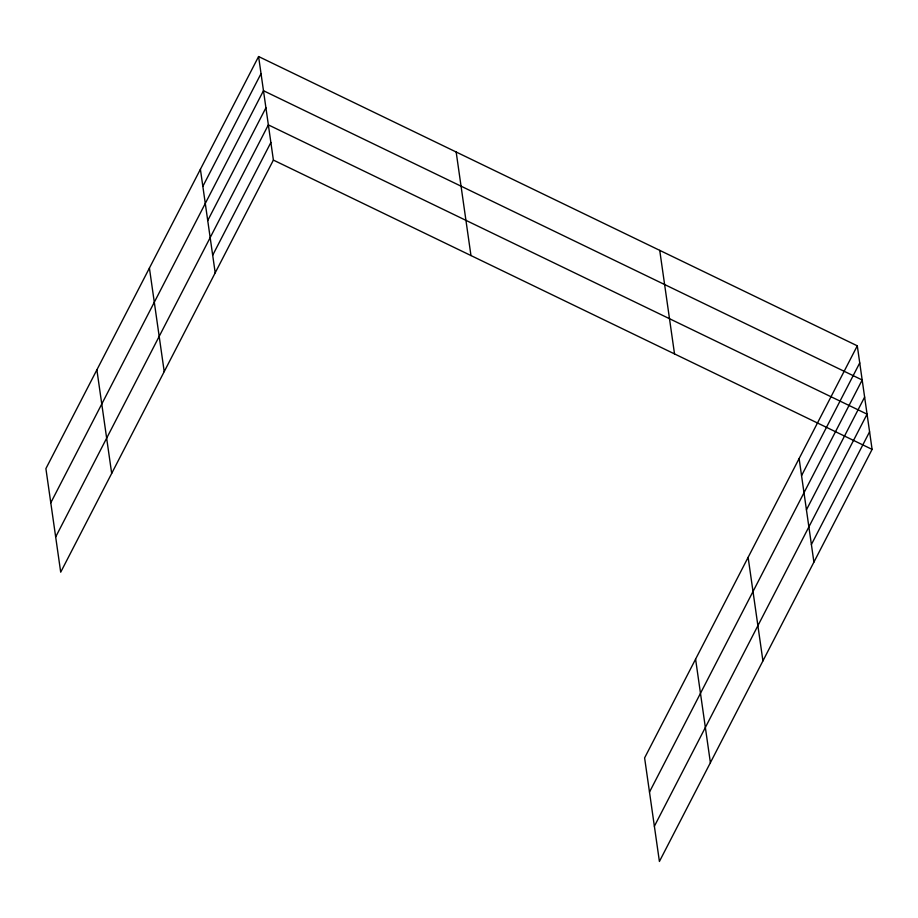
<?xml version="1.0" encoding="UTF-8"?>
<svg xmlns="http://www.w3.org/2000/svg" width="918" height="918" viewBox="0 0 918 918"><rect width="100%" height="100%" fill="white"/><g stroke="black" fill="none" stroke-linecap="round" stroke-linejoin="round"><path stroke-width="1.38" d="M258.589 56.537L45.9 468.616L60.703 572.178L273.392 160.088L258.589 56.537L857.297 345.822L872.1 449.384L659.411 861.463L644.608 757.912L857.297 345.822M202.844 186.365L261.033 73.624M50.788 502.789L263.477 90.71L862.186 379.995L649.496 792.085M207.732 220.538L265.922 107.796M55.665 536.961L268.354 124.882L867.074 414.167L654.373 826.257M212.689 255.227L270.879 142.485M801.552 475.65L859.741 362.908M806.44 509.823L864.63 397.081M811.397 544.512L869.587 431.781M273.392 160.088L872.1 449.384M799.108 458.564L813.91 562.126M748.124 557.352L762.927 660.903M659.732 250.362L674.523 353.912M695.592 659.124L710.394 762.686M456.166 151.998L470.968 255.56M200.399 169.279L215.202 272.83M149.416 268.056L164.219 371.618M96.883 369.839L111.686 473.39"/></g></svg>
